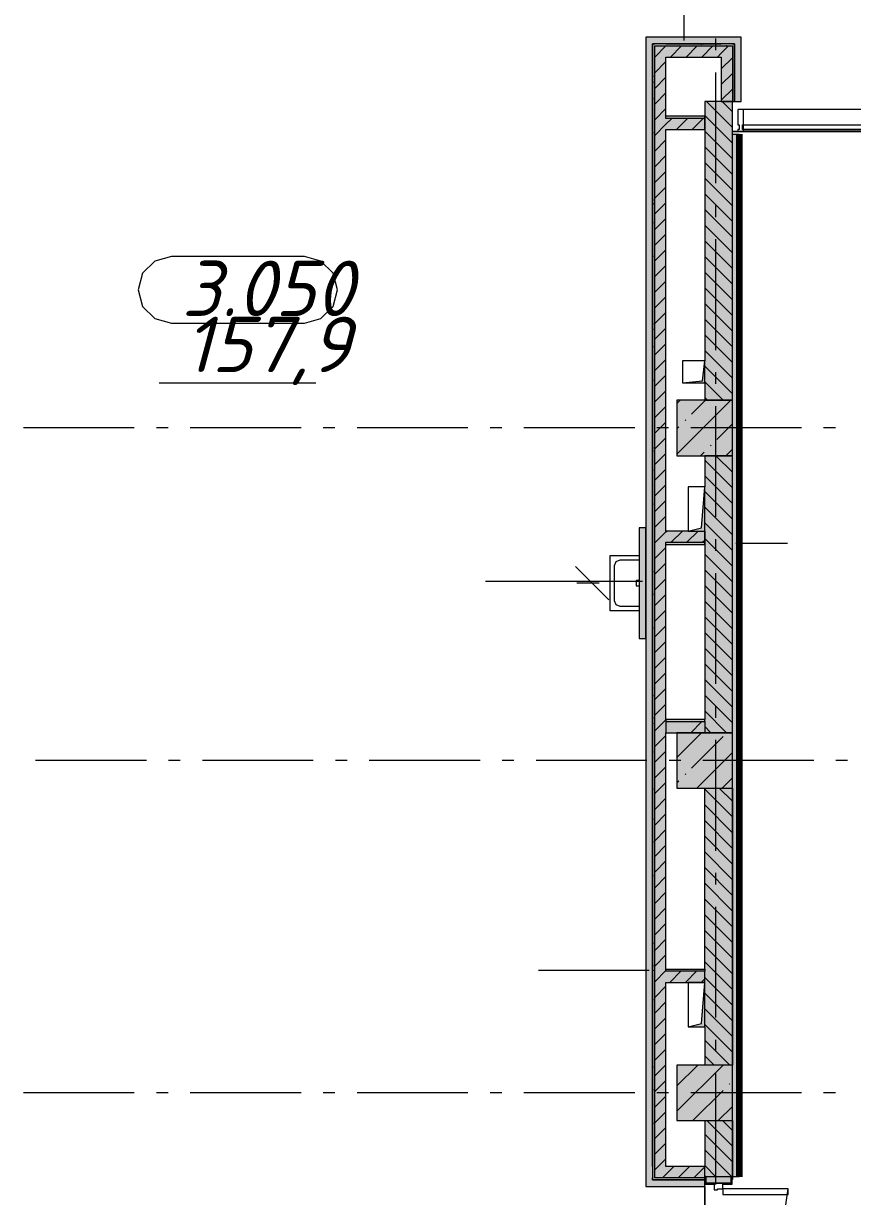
# Model space of a CAD drawing. Header units: millimetres. Extents: x -537608 to 253996, y -217170 to 186033.
# Drawn here: x -315326 to -307842, y 124886 to 135471 of the extents above; entities that cross this region are included whole.
import ezdxf

# ---------------------------------------------------------------- set-up
doc = ezdxf.new("R2010")
doc.units = ezdxf.units.MM
doc.layers.add('16) Лак 1.6м', color=160, linetype='Continuous', lineweight=90)
doc.layers.add('PDF _Геометрия', color=7, linetype='Continuous')
doc.layers.add('PDF _Текст', color=7, linetype='Continuous')
doc.layers.add('PDF _Сплошная заливка', color=7, linetype='Continuous', true_color=0xffffff)
doc.styles.add('PDF ISOCPEUR Italic', font='isocpeui.ttf')

msp = doc.modelspace()

# ---------------------------------------------------------------- hatches: boundary and pattern name
at = {"layer": 'PDF _Сплошная заливка', "true_color": 0xff7d7d, "transparency": 33554559}
for points in [[(-309526.1793, 135288.2586), (-308906.1804, 135288.2586), (-308906.1804, 135348.2582), (-309706.1749, 135348.2582), (-309706.1749, 135288.2586), (-309646.1764, 135288.2586)], [(-308906.1804, 134768.2593), (-308846.1819, 134768.2593), (-308846.1819, 135348.2582), (-308906.1804, 135348.2582), (-308906.1804, 135054.0767)]]:
    msp.add_hatch(color=11, dxfattribs=at).paths.add_polyline_path(points)
at = {"layer": 'PDF _Сплошная заливка', "transparency": 33554559}
for points in [[(-309646.1764, 125056.2593), (-309626.1798, 125056.2593), (-309626.1798, 135288.2586), (-309646.1764, 135288.2586), (-309646.1764, 125142.7902)], [(-309526.1793, 135268.2589), (-308926.1771, 135268.2589), (-308926.1771, 135288.2586), (-309626.1798, 135288.2586), (-309626.1798, 135268.2589)], [(-308926.1771, 134768.2593), (-308906.1804, 134768.2593), (-308906.1804, 135288.2586), (-308926.1771, 135288.2586), (-308926.1771, 135054.0767)], [(-309626.1798, 125156.2597), (-309526.1793, 125156.2597), (-309526.1793, 135268.2589), (-309626.1798, 135268.2589), (-309626.1798, 126558.6888)], [(-309026.1774, 134768.2593), (-308926.1771, 134768.2593), (-308926.1771, 135268.2589), (-309026.1774, 135268.2589), (-309026.1774, 135054.0767)], [(-309203.6755, 130791.2848), (-309176.178, 130791.2848), (-309176.178, 130891.2838), (-309526.1793, 130891.2838), (-309526.1793, 130791.2848), (-309326.1786, 130791.2848)], [(-309176.178, 128571.2589), (-308926.1771, 128571.2589), (-308926.1771, 129071.2587), (-309426.179, 129071.2587), (-309426.179, 128571.2589)], [(-309203.6755, 126818.7607), (-309176.178, 126818.7607), (-309176.178, 126918.7595), (-309526.1793, 126918.7595), (-309526.1793, 126818.7607)]]:
    msp.add_hatch(color=256, dxfattribs=at).paths.add_polyline_path(points)
h = msp.add_hatch(color=256, dxfattribs=at)
h.paths.add_polyline_path([(-309091.1794, 103373.2654), (-308926.1771, 103373.2654), (-308926.1771, 103491.2645), (-309176.178, 103491.2645), (-309176.178, 103373.2654)], flags=0)
h.paths.add_polyline_path([(-309011.1757, 104191.265), (-308926.1771, 104191.265), (-308926.1771, 104646.2637), (-309176.178, 104646.2637), (-309176.178, 104191.265), (-309091.1794, 104191.265)], flags=0)
h.paths.add_polyline_path([(-309011.1757, 105346.2643), (-308926.1771, 105346.2643), (-308926.1771, 107271.2631), (-309176.178, 107271.2631), (-309176.178, 105346.2643), (-309091.1794, 105346.2643)], flags=0)
h.paths.add_polyline_path([(-309176.178, 107771.2629), (-308926.1771, 107771.2629), (-308926.1771, 108895.0701), (-309176.178, 108895.0701), (-309176.178, 108152.0148)], flags=0)
h.paths.add_polyline_path([(-309011.1757, 109595.0707), (-308926.1771, 109595.0707), (-308926.1771, 109795.0693), (-309176.178, 109795.0693), (-309176.178, 109595.0707), (-309091.1794, 109595.0707)], flags=0)
h.paths.add_polyline_path([(-309091.1794, 110495.0698), (-308926.1771, 110495.0698), (-308926.1771, 110571.2628), (-309176.178, 110571.2628), (-309176.178, 110495.0698)], flags=0)
h.paths.add_polyline_path([(-308996.1739, 112821.2629), (-308926.1771, 112823.263), (-308926.1771, 114674.7169), (-309176.178, 114674.7169), (-309174.1801, 112823.263), (-309106.1812, 112821.2629)], flags=0)
h.paths.add_polyline_path([(-308926.1771, 115874.7172), (-308926.1771, 117771.2604), (-309176.178, 117771.2604), (-309176.178, 115874.7172)], flags=0)
h.paths.add_polyline_path([(-309176.178, 118971.2608), (-308926.1771, 118971.2608), (-308926.1771, 119571.2609), (-309176.178, 119571.2609), (-309176.178, 119451.2618)], flags=0)
h.paths.add_polyline_path([(-308926.1771, 120071.2607), (-308926.1771, 123276.2592), (-309176.178, 123276.2592), (-309176.178, 120071.2607), (-309088.7681, 120071.2607)], flags=0)
h.paths.add_polyline_path([(-309166.1797, 125065.5568), (-308926.1771, 125067.558), (-308926.1771, 125571.2603), (-309176.178, 125571.2603), (-309174.1801, 125067.558), (-309166.1797, 125067.558)], flags=0)
h.paths.add_polyline_path([(-308926.1771, 126071.2601), (-308926.1771, 128571.2589), (-309176.178, 128571.2589), (-309176.178, 126071.2601), (-309069.5896, 126071.2601)], flags=0)
h.paths.add_polyline_path([(-308926.1771, 129071.2587), (-308926.1771, 131570.9112), (-309176.178, 131570.9112), (-309176.178, 129071.2587)], flags=0)
h.paths.add_polyline_path([(-309176.178, 132070.9115), (-308926.1771, 132070.9115), (-308926.1771, 134768.2593), (-309176.178, 134768.2593), (-309176.178, 132222.2807)], flags=0)
at = {"layer": 'PDF _Сплошная заливка', "true_color": 0xff7d7d, "transparency": 33554559}
h = msp.add_hatch(color=11, dxfattribs=at)
h.paths.add_polyline_path([(-308866.1786, 121181.2611), (-308866.1786, 123276.2592), (-308926.1771, 123276.2592), (-308926.1771, 121181.2611)], flags=0)
h.paths.add_polyline_path([(-308926.1771, 125065.5568), (-308866.1786, 125065.5568), (-308866.1786, 134471.2594), (-308926.1771, 134471.2594), (-308926.1771, 125142.7902)], flags=0)

# ---------------------------------------------------------------- linework, layer by layer
at = {"layer": '16) Лак 1.6м'}
msp.add_line((-308866.1786, 134471.2594), (-308866.1786, 125065.5568), dxfattribs=at)
at = {"layer": 'PDF _Геометрия', "lineweight": 9}
for p, q in [((-309360.4709, 135318.259), (-309360.4709, 136318.2585)), ((-308906.1804, 135348.2582), (-309706.1749, 135348.2582)), ((-309706.1749, 135348.2582), (-309706.1749, 135288.2586)), ((-309706.1749, 135288.2586), (-309706.1749, 124976.2593)), ((-309626.1798, 135288.2586), (-309646.1764, 135288.2586)), ((-309646.1764, 135288.2586), (-309646.1764, 125156.2597)), ((-309646.1764, 125156.2597), (-309646.1764, 135288.2586)), ((-309646.1764, 135288.2586), (-309626.1798, 135288.2586)), ((-309526.1793, 135288.2586), (-309626.1798, 135288.2586)), ((-309026.1774, 135288.2586), (-309526.1793, 135288.2586)), ((-309526.1793, 135288.2586), (-309026.1774, 135288.2586)), ((-308926.1771, 135288.2586), (-309026.1774, 135288.2586)), ((-308926.1771, 135288.2586), (-308906.1804, 135288.2586)), ((-308906.1804, 135288.2586), (-308926.1771, 135288.2586)), ((-308846.1819, 135348.2582), (-308906.1804, 135348.2582)), ((-308906.1804, 134768.2593), (-308906.1804, 135288.2586)), ((-308906.1804, 135288.2586), (-308906.1804, 134768.2593)), ((-308846.1819, 134768.2593), (-308846.1819, 135348.2582)), ((-309626.1798, 135168.3474), (-309526.2655, 135268.2589)), ((-309626.1798, 125156.2597), (-309626.1798, 135268.2589)), ((-309626.1798, 135268.2589), (-309526.1793, 135268.2589)), ((-309526.1793, 135268.2589), (-309026.1774, 135268.2589)), ((-309484.8427, 135168.2587), (-309384.8422, 135268.2589)), ((-309343.428, 135168.2587), (-309243.4277, 135268.2589)), ((-309202.0049, 135168.2587), (-309102.0044, 135268.2589)), ((-309060.5816, 135168.2587), (-309026.1774, 135202.6627)), ((-309026.1774, 135202.6627), (-308960.5813, 135268.2589)), ((-309026.1774, 135268.2589), (-308926.1771, 135268.2589)), ((-308926.1771, 135268.2589), (-308926.1771, 134768.2593)), ((-309626.1798, 135026.927), (-309526.1793, 135126.9259)), ((-309526.1793, 134635.258), (-309526.1793, 135168.2587)), ((-309526.1793, 135168.2587), (-309026.1774, 135168.2587)), ((-309026.1774, 135168.2587), (-309026.1774, 134768.2593)), ((-309026.1774, 135061.2401), (-308926.1771, 135161.2405)), ((-309626.1798, 134885.5044), (-309526.1793, 134985.5048)), ((-309026.1774, 134919.8196), (-308926.1771, 135019.82)), ((-309026.1774, 134778.3985), (-308926.1771, 134878.3988)), ((-309626.1798, 134744.0832), (-309526.1793, 134844.0836)), ((-308926.1771, 134768.2593), (-309176.178, 134768.2593)), ((-309176.178, 134768.2593), (-309176.178, 132428.0212)), ((-308926.1771, 134533.5278), (-309160.9093, 134768.2593)), ((-309026.1774, 134768.2593), (-308926.1771, 134768.2593)), ((-308926.1771, 134674.9497), (-309019.486, 134768.2593)), ((-308926.1771, 134471.2594), (-308926.1771, 134768.2593)), ((-308926.1771, 134768.2593), (-308906.1804, 134768.2593)), ((-308906.1804, 134768.2593), (-308846.1819, 134768.2593)), ((-309626.1798, 134602.6627), (-309526.1793, 134702.6631)), ((-308926.1771, 134392.1066), (-309176.178, 134642.1068)), ((-308826.1767, 134695.2591), (-308876.1768, 134695.2591)), ((-308876.1768, 134695.2591), (-308876.1768, 134555.2587)), ((-307456.8466, 134695.2591), (-308826.1767, 134695.2591)), ((-308826.1767, 134555.2587), (-308826.1767, 134695.2591)), ((-309626.1798, 134461.2415), (-309526.1793, 134561.2405)), ((-309526.1793, 134615.2584), (-309526.1793, 134635.258)), ((-309176.178, 134635.258), (-309526.1793, 134635.258)), ((-309526.1793, 134561.2405), (-309472.1574, 134615.2584)), ((-309176.178, 134615.2584), (-309526.1793, 134615.2584)), ((-309430.7432, 134515.2587), (-309330.7429, 134615.2584)), ((-309289.3201, 134515.2587), (-309189.3196, 134615.2584)), ((-309176.178, 134615.2584), (-309176.178, 134635.258)), ((-309176.178, 134515.2587), (-309176.178, 134615.2584)), ((-308876.1768, 134555.2587), (-308866.1786, 134555.2587)), ((-308866.1786, 134555.2587), (-308866.1786, 134515.2587)), ((-308836.175, 134515.2587), (-308836.175, 134555.2587)), ((-308836.175, 134555.2587), (-308826.1767, 134555.2587)), ((-308826.1767, 134515.2587), (-308826.1767, 134555.2587)), ((-308826.1767, 134555.2587), (-307456.8466, 134555.2587)), ((-309526.1793, 130891.2838), (-309526.1793, 134515.2587)), ((-309526.1793, 134515.2587), (-309176.178, 134515.2587)), ((-308926.1771, 134250.6854), (-309176.178, 134500.6856)), ((-308926.1771, 132070.9115), (-308926.1771, 134471.2594)), ((-308926.1771, 132070.9115), (-308926.1771, 134471.2594)), ((-308926.1771, 134471.2594), (-308866.1786, 134471.2594)), ((-308866.1786, 134515.2587), (-308876.1768, 134515.2587)), ((-308876.1768, 134515.2587), (-308876.1768, 134498.2581)), ((-308876.1768, 134498.2581), (-308826.1767, 134498.2581)), ((-308826.1767, 134515.2587), (-308836.175, 134515.2587)), ((-307456.8466, 134515.2587), (-308826.1767, 134515.2587)), ((-308826.1767, 134498.2581), (-308826.1767, 134515.2587)), ((-307456.8466, 134498.2581), (-308826.1767, 134498.2581)), ((-309626.1798, 134319.8189), (-309526.1793, 134419.8193)), ((-308926.1771, 134109.265), (-309176.178, 134359.2644)), ((-309626.1798, 134178.3985), (-309526.1793, 134278.3988)), ((-309626.1798, 134036.9773), (-309526.1793, 134136.9776)), ((-308926.1771, 133967.8424), (-309176.178, 134217.8425)), ((-308926.1771, 133826.4212), (-309176.178, 134076.4214)), ((-309626.1798, 133895.5561), (-309526.1793, 133995.555)), ((-308926.1771, 133685.0007), (-309176.178, 133935.0002)), ((-309626.1798, 133754.1342), (-309526.1793, 133854.1345)), ((-309626.1798, 133612.713), (-309526.1793, 133712.7134)), ((-308926.1771, 133543.5795), (-309176.178, 133793.579)), ((-308926.1771, 133402.1569), (-309176.178, 133652.1571)), ((-309626.1798, 133471.2918), (-309526.1793, 133571.2922)), ((-308926.1771, 133260.7364), (-309176.178, 133510.7359)), ((-309626.1798, 133329.8706), (-309526.1793, 133429.8703)), ((-309626.1798, 133188.4487), (-309526.1793, 133288.4491)), ((-308926.1771, 133119.3152), (-309176.178, 133369.3147)), ((-308926.1771, 132977.8926), (-309176.178, 133227.8942)), ((-309626.1798, 133047.0275), (-309526.1793, 133147.0279)), ((-308926.1771, 132836.4722), (-309176.178, 133086.4716)), ((-309626.1798, 132905.6064), (-309526.1793, 133005.6067)), ((-309626.1798, 132764.1852), (-309526.1793, 132864.1849)), ((-308926.1771, 132695.051), (-309176.178, 132945.0504)), ((-308926.1771, 132553.6298), (-309176.178, 132803.63)), ((-309626.1798, 132622.7633), (-309526.1793, 132722.7637)), ((-308926.1771, 132412.208), (-309176.178, 132662.2088)), ((-309626.1798, 132481.3421), (-309526.1793, 132581.3425)), ((-309626.1798, 132339.9209), (-309526.1793, 132439.9206)), ((-308926.1771, 132270.7868), (-309176.178, 132520.7862)), ((-308926.1771, 132129.3655), (-309176.178, 132379.3657)), ((-309626.1798, 132198.5004), (-309526.1793, 132298.4994)), ((-309009.1433, 132070.9115), (-309176.178, 132237.9445)), ((-309176.178, 132228.0204), (-309176.178, 132070.9115)), ((-309626.1798, 132057.0778), (-309526.1793, 132157.0782)), ((-309626.1798, 131915.6566), (-309526.1793, 132015.6571)), ((-309426.179, 132042.5986), (-309397.8633, 132070.9115)), ((-309426.179, 131586.4014), (-308941.6697, 132070.9115)), ((-309176.178, 132070.9115), (-309426.179, 132070.9115)), ((-309426.179, 132070.9115), (-309426.179, 131570.9112)), ((-309294.7885, 131945.8886), (-309169.7709, 132070.9115)), ((-309150.5665, 132070.9115), (-309176.178, 132096.5218)), ((-309176.178, 132070.9115), (-308926.1771, 132070.9115)), ((-308926.1771, 132070.9115), (-309176.178, 132070.9115)), ((-308926.1771, 131570.9112), (-308926.1771, 132070.9115)), ((-308926.1771, 131570.9112), (-308926.1771, 132070.9115)), ((-309351.816, 131888.8646), (-309347.0708, 131893.6061)), ((-309626.1798, 131774.2362), (-309526.1793, 131874.235)), ((-309426.179, 131814.5006), (-309408.8348, 131831.84)), ((-309066.6874, 131717.7908), (-308926.1771, 131858.3032)), ((-309626.1798, 131632.8151), (-309526.1793, 131732.8138)), ((-309626.1798, 131491.3924), (-309526.1793, 131591.3928)), ((-309213.5705, 131570.9112), (-309180.7423, 131603.7413)), ((-309123.7148, 131660.7652), (-309118.9698, 131665.5077)), ((-308985.4694, 131570.9112), (-308926.1771, 131630.2046)), ((-309426.179, 131570.9112), (-309176.178, 131570.9112)), ((-308926.1771, 131570.9112), (-309176.178, 131570.9112)), ((-309176.178, 131570.9112), (-309176.178, 131291.2845)), ((-309176.178, 131570.9112), (-308926.1771, 131570.9112)), ((-308926.1771, 131280.8371), (-309176.178, 131530.8372)), ((-308926.1771, 131422.2589), (-309074.8342, 131570.9112)), ((-308926.1771, 131563.68), (-308933.411, 131570.9112)), ((-308926.1771, 129071.2587), (-308926.1771, 131570.9112)), ((-308926.1771, 129071.2587), (-308926.1771, 131570.9112)), ((-309626.1798, 131349.9719), (-309526.1793, 131449.9722)), ((-308926.1771, 131139.4157), (-309176.178, 131389.4159)), ((-309626.1798, 131208.5508), (-309526.1793, 131308.5496)), ((-309626.1798, 131067.1295), (-309526.1793, 131167.1291)), ((-308926.1771, 130997.9947), (-309176.178, 131247.9948)), ((-308926.1771, 130856.5741), (-309176.178, 131106.5735)), ((-309626.1798, 130925.7076), (-309526.1793, 131025.708)), ((-308926.1771, 130715.1515), (-309176.178, 130965.1516)), ((-309766.182, 130921.2596), (-309766.182, 129921.2587)), ((-309706.1749, 130921.2596), (-309766.182, 130921.2596)), ((-309706.1749, 129921.2587), (-309706.1749, 130921.2596)), ((-309626.1798, 130784.2863), (-309526.1793, 130884.2867)), ((-309526.1793, 130884.2867), (-309519.1779, 130891.2838)), ((-309326.1786, 130891.2838), (-309526.1793, 130891.2838)), ((-309477.7551, 130791.2848), (-309377.7548, 130891.2838)), ((-309336.3405, 130791.2848), (-309236.3401, 130891.2838)), ((-309176.178, 130791.2848), (-309176.178, 130891.2838)), ((-309176.178, 130891.2838), (-309176.178, 129191.259)), ((-309626.1798, 130642.8652), (-309526.1793, 130742.8648)), ((-309526.1793, 130771.2844), (-309526.1793, 130791.2848)), ((-309526.1793, 130791.2848), (-309176.178, 130791.2848)), ((-309526.1793, 129191.259), (-309526.1793, 130771.2844)), ((-309526.1793, 130771.2844), (-309176.178, 130771.2844)), ((-309194.9173, 130791.2848), (-309176.178, 130810.023)), ((-308926.1771, 130573.7304), (-309176.178, 130823.7306)), ((-309176.178, 130771.2844), (-309176.178, 130791.2848)), ((-308896.1821, 130781.0991), (-308430.0246, 130781.0991)), ((-308926.1771, 130432.3099), (-309176.178, 130682.3093)), ((-309626.1798, 130501.4439), (-309526.1793, 130601.4438)), ((-308926.1771, 130290.8886), (-309176.178, 130540.8882)), ((-309736.1784, 130436.901), (-311155.0868, 130436.901)), ((-310191.8295, 130421.2599), (-310331.8318, 130421.2599)), ((-310130.1776, 130421.2599), (-310191.8295, 130421.2599)), ((-309626.1798, 130360.0221), (-309526.1793, 130460.0224)), ((-309626.1798, 130218.601), (-309526.1793, 130318.6014)), ((-308926.1771, 130149.4667), (-309176.178, 130399.4663)), ((-308926.1771, 130008.0457), (-309176.178, 130258.045)), ((-309626.1798, 130077.1796), (-309526.1793, 130177.1795)), ((-308926.1771, 129866.6243), (-309176.178, 130116.6239)), ((-309626.1798, 129935.7578), (-309526.1793, 130035.7582)), ((-309766.182, 129921.2587), (-309706.1749, 129921.2587)), ((-309626.1798, 129794.3368), (-309526.1793, 129894.3371)), ((-308926.1771, 129725.2033), (-309176.178, 129975.2035)), ((-308926.1771, 129583.7814), (-309176.178, 129833.7807)), ((-309626.1798, 129652.9154), (-309526.1793, 129752.9158)), ((-308926.1771, 129442.3601), (-309176.178, 129692.3602)), ((-309626.1798, 129511.4944), (-309526.1793, 129611.494)), ((-309626.1798, 129370.0725), (-309526.1793, 129470.0729)), ((-308926.1771, 129300.939), (-309176.178, 129550.9392)), ((-308926.1771, 129159.5169), (-309176.178, 129409.5179)), ((-309626.1798, 129228.6515), (-309526.1793, 129328.6518)), ((-308979.3378, 129071.2587), (-309176.178, 129268.0962)), ((-309626.1798, 129087.2298), (-309526.1793, 129187.2297)), ((-309176.178, 129191.259), (-309526.1793, 129191.259)), ((-309526.1793, 129191.259), (-309526.1793, 129171.2591)), ((-309526.1793, 129171.2591), (-309176.178, 129171.2591)), ((-309526.1793, 129171.2591), (-309526.1793, 129071.2587)), ((-309302.7372, 129071.2587), (-309202.7369, 129171.2591)), ((-309176.178, 129171.2591), (-309176.178, 129191.259)), ((-309176.178, 129171.2591), (-309176.178, 129071.2587)), ((-309626.1798, 128945.8094), (-309526.1793, 129045.8087)), ((-309526.1793, 126938.7588), (-309526.1793, 129071.2587)), ((-309526.1793, 129071.2587), (-309176.178, 129071.2587)), ((-309426.179, 128849.2203), (-309204.1406, 129071.2587)), ((-309176.178, 129071.2587), (-309426.179, 129071.2587)), ((-309426.179, 129071.2587), (-309426.179, 128571.2589)), ((-309294.7885, 128752.5107), (-309009.6686, 129037.6339)), ((-309120.761, 129071.2587), (-309176.178, 129126.6746)), ((-309176.178, 129071.2587), (-308926.1771, 129071.2587)), ((-308926.1771, 129071.2587), (-309176.178, 129071.2587)), ((-308926.1771, 128571.2589), (-308926.1771, 129071.2587)), ((-308926.1771, 128571.2589), (-308926.1771, 129071.2587)), ((-309626.1798, 128804.3872), (-309526.1793, 128904.3876)), ((-309247.9403, 128571.2589), (-308926.1771, 128893.0232)), ((-309626.1798, 128662.9656), (-309526.1793, 128762.9671)), ((-309626.1798, 128521.5451), (-309526.1793, 128621.5444)), ((-309426.179, 128621.1219), (-309408.8348, 128638.4607)), ((-309351.816, 128695.4854), (-309347.0708, 128700.2273)), ((-309019.8391, 128571.2589), (-308926.1771, 128664.9243)), ((-309426.179, 128571.2589), (-309176.178, 128571.2589)), ((-309176.178, 126938.7588), (-309176.178, 128571.2589)), ((-309176.178, 128571.2589), (-308926.1771, 128571.2589)), ((-309176.178, 128571.2589), (-308926.1771, 128571.2589)), ((-308926.1771, 128310.9894), (-309176.178, 128560.9893)), ((-308926.1771, 128452.4105), (-309045.0287, 128571.2589)), ((-308926.1771, 128571.2589), (-308926.1771, 126071.2601)), ((-308926.1771, 126071.2601), (-308926.1771, 128571.2589)), ((-309626.1798, 128380.124), (-309526.1793, 128480.1228)), ((-308926.1771, 128169.5689), (-309176.178, 128419.5683)), ((-309626.1798, 128238.7024), (-309526.1793, 128338.7028)), ((-309626.1798, 128097.2808), (-309526.1793, 128197.2813)), ((-308926.1771, 128028.1463), (-309176.178, 128278.1462)), ((-308926.1771, 127886.7252), (-309176.178, 128136.7251)), ((-309626.1798, 127955.8598), (-309526.1793, 128055.8586)), ((-308926.1771, 127745.3047), (-309176.178, 127995.304)), ((-309626.1798, 127814.4387), (-309526.1793, 127914.4386)), ((-309626.1798, 127673.0166), (-309526.1793, 127773.017)), ((-308926.1771, 127603.8831), (-309176.178, 127853.883)), ((-308926.1771, 127462.4604), (-309176.178, 127712.4609)), ((-309626.1798, 127531.5955), (-309526.1793, 127631.5959)), ((-308926.1771, 127321.0404), (-309176.178, 127571.0398)), ((-309626.1798, 127390.1745), (-309526.1793, 127490.1738)), ((-309626.1798, 127248.7534), (-309526.1793, 127348.7527)), ((-308926.1771, 127179.6189), (-309176.178, 127429.6188)), ((-308926.1771, 127038.1978), (-309176.178, 127288.1982)), ((-309626.1798, 127107.3313), (-309526.1793, 127207.3317)), ((-308926.1771, 126896.7762), (-309176.178, 127146.7755)), ((-309626.1798, 126965.9102), (-309526.1793, 127065.9106)), ((-309676.1799, 126926.0569), (-310676.1752, 126926.0569)), ((-309626.1798, 126824.4892), (-309526.1793, 126924.4884)), ((-309526.1793, 126918.7595), (-309526.1793, 126938.7588)), ((-309526.1793, 126938.7588), (-309176.178, 126938.7588)), ((-309176.178, 126918.7595), (-309526.1793, 126918.7595)), ((-309490.4834, 126818.7607), (-309390.483, 126918.7595)), ((-309349.0688, 126818.7607), (-309249.0684, 126918.7595)), ((-308926.1771, 126755.3546), (-309176.178, 127005.3539)), ((-309176.178, 126938.7588), (-309176.178, 126918.7595)), ((-309176.178, 126818.7607), (-309176.178, 126918.7595)), ((-309526.1793, 125156.2597), (-309526.1793, 126818.7607)), ((-309526.1793, 126818.7607), (-309176.178, 126818.7607)), ((-309207.6456, 126818.7607), (-309176.178, 126850.2251)), ((-308926.1771, 126613.9336), (-309176.178, 126863.9339)), ((-309626.1798, 126683.0687), (-309526.1793, 126783.0674)), ((-308926.1771, 126472.5125), (-309176.178, 126722.5124)), ((-309626.1798, 126541.646), (-309526.1793, 126641.6464)), ((-309626.1798, 126400.2249), (-309526.1793, 126500.2247)), ((-308926.1771, 126331.0903), (-309176.178, 126581.0897)), ((-308926.1771, 126189.6693), (-309176.178, 126439.6697)), ((-309176.178, 126418.7597), (-309176.178, 126071.2601)), ((-309626.1798, 126258.8044), (-309526.1793, 126358.8032)), ((-308949.1879, 126071.2601), (-309176.178, 126298.2481)), ((-309626.1798, 126117.3828), (-309526.1793, 126217.3821)), ((-309626.1798, 125975.9607), (-309526.1793, 126075.9605)), ((-309426.179, 125655.8412), (-309010.7623, 126071.2601)), ((-309426.179, 125883.9402), (-309238.8548, 126071.2601)), ((-308926.1771, 126071.2601), (-309426.179, 126071.2601)), ((-309426.179, 126071.2601), (-309426.179, 125571.2603)), ((-309090.611, 126071.2601), (-309176.178, 126156.8271)), ((-308926.1771, 125571.2603), (-308926.1771, 126071.2601)), ((-309626.1798, 125834.5401), (-309526.1793, 125934.5406)), ((-308952.6412, 125901.279), (-308947.8961, 125906.0203)), ((-309626.1798, 125693.1185), (-309526.1793, 125793.1179)), ((-309282.6631, 125571.2603), (-309009.6686, 125844.2554)), ((-309626.1798, 125551.6975), (-309526.1793, 125651.6963)), ((-309054.562, 125571.2603), (-308926.1771, 125699.6441)), ((-309426.179, 125571.2603), (-308926.1771, 125571.2603)), ((-309176.178, 125571.2603), (-309176.178, 125156.2597)), ((-308926.1771, 125341.1424), (-309156.2933, 125571.2603)), ((-308926.1771, 125482.5624), (-309014.8787, 125571.2603)), ((-308926.1771, 125065.5568), (-308926.1771, 125571.2603)), ((-308926.1771, 125571.2603), (-308926.1771, 125065.5568)), ((-309626.1798, 125410.2759), (-309526.1793, 125510.2757)), ((-308926.1771, 125199.7198), (-309176.178, 125449.7196)), ((-309626.1798, 125268.8543), (-309526.1793, 125368.8547)), ((-309597.3474, 125156.2597), (-309526.1793, 125227.432)), ((-308935.4347, 125067.558), (-309176.178, 125308.2985)), ((-309646.1764, 125156.2597), (-309646.1764, 125056.2593)), ((-309626.1798, 125127.4333), (-309597.3474, 125156.2597)), ((-309626.1798, 125056.2593), (-309626.1798, 125156.2597)), ((-309555.9332, 125056.2593), (-309455.9328, 125156.2597)), ((-309176.178, 125156.2597), (-309526.1793, 125156.2597)), ((-309414.51, 125056.2593), (-309314.5096, 125156.2597)), ((-309273.0868, 125056.2593), (-309176.178, 125153.1685)), ((-309074.8601, 125065.5568), (-309176.178, 125166.8775)), ((-309176.178, 125065.5568), (-309176.178, 125156.2597)), ((-309646.1764, 125056.2593), (-309646.1764, 125036.26)), ((-309646.1764, 125036.26), (-309646.1764, 125056.2593)), ((-309646.1764, 125036.26), (-309176.178, 125036.26)), ((-309176.178, 125036.26), (-309646.1764, 125036.26)), ((-309176.178, 125056.2593), (-309626.1798, 125056.2593)), ((-309176.178, 125056.2593), (-309176.178, 125065.5568)), ((-309176.178, 125036.26), (-309176.178, 125056.2593)), ((-309176.178, 124976.2593), (-309176.178, 125036.26)), ((-309166.1797, 125067.558), (-309174.1801, 125067.558)), ((-309174.1801, 125067.558), (-309174.1801, 124997.5574)), ((-309166.1797, 125005.5567), (-309166.1797, 125067.558)), ((-308936.1753, 125065.5568), (-309166.1797, 125065.5568)), ((-309166.1797, 125065.5568), (-309166.1797, 125005.5567)), ((-308936.1753, 125067.558), (-308936.1753, 125005.5567)), ((-308928.175, 125067.558), (-308936.1753, 125067.558)), ((-308936.1753, 125005.5567), (-308936.1753, 125065.5568)), ((-308928.175, 124997.5574), (-308928.175, 125067.558)), ((-308866.1786, 125065.5568), (-308926.1771, 125065.5568)), ((-309706.1749, 124976.2593), (-309646.1764, 124976.2593)), ((-309646.1764, 124976.2593), (-309176.178, 124976.2593)), ((-309174.1801, 124997.5574), (-309091.1794, 124997.5574)), ((-309091.1794, 125005.5567), (-309166.1797, 125005.5567)), ((-309166.1797, 125005.5567), (-308936.1753, 125005.5567)), ((-309011.1757, 125005.5567), (-309091.1794, 125005.5567)), ((-309091.1794, 125005.5567), (-309091.1794, 124945.5561)), ((-309091.1794, 124997.5574), (-309091.1794, 125005.5567)), ((-309091.1794, 124945.5561), (-309061.1759, 124945.5561)), ((-309061.1759, 124945.5561), (-309061.1759, 124955.5565)), ((-309061.1759, 124955.5565), (-309011.1757, 124955.5565)), ((-309011.1757, 124955.5565), (-309011.1757, 125005.5567)), ((-308936.1753, 125005.5567), (-309011.1757, 125005.5567)), ((-309011.1757, 125005.5567), (-309011.1757, 124997.5574)), ((-309011.1757, 124997.5574), (-308928.175, 124997.5574)), ((-308421.1803, 124955.5565), (-309011.1757, 124955.5565)), ((-309011.1757, 124955.5565), (-309011.1757, 124905.5563)), ((-309011.1757, 124905.5563), (-308421.1803, 124905.5563)), ((-308450.0557, 124773.2358), (-308421.1803, 124955.5565)), ((-308421.1803, 124905.5563), (-308421.1803, 124955.5565))]:
    msp.add_line(p, q, dxfattribs=at)
at = {"layer": 'PDF _Геометрия', "color": 8, "lineweight": 9, "true_color": 0x787878}
for p, q in [((-309207.4992, 135282.902), (-309210.8492, 135277.0943)), ((-309176.7723, 135279.5163), (-309180.1222, 135285.323)), ((-309404.9078, 135268.2589), (-309406.8972, 135271.7122)), ((-308980.7243, 135269.2904), (-308981.3185, 135268.2589)), ((-309644.5746, 134996.2168), (-309637.8746, 134996.2168)), ((-309637.4784, 134944.5608), (-309640.8285, 134938.7533)), ((-309644.5746, 134793.0167), (-309637.8746, 134793.0167)), ((-308922.7668, 134839.5755), (-308926.1254, 134845.3824)), ((-309475.1113, 134616.184), (-309475.6452, 134615.2584)), ((-309644.5746, 134488.217), (-309637.8746, 134488.217)), ((-309644.5746, 133878.6168), (-309637.8746, 133878.6168)), ((-309636.6345, 133840.8341), (-309639.9931, 133846.6423)), ((-309644.5746, 133675.4168), (-309637.8746, 133675.4168)), ((-309626.1798, 133619.5174), (-309626.3779, 133619.8652)), ((-309644.5746, 133370.6163), (-309637.8746, 133370.6163)), ((-309644.5746, 132761.0162), (-309637.8746, 132761.0162)), ((-309634.8088, 132713.9861), (-309638.1588, 132708.1785)), ((-309644.5746, 132557.8176), (-309637.8746, 132557.8176)), ((-309644.5746, 132253.0171), (-309637.8746, 132253.0171)), ((-309626.1798, 132119.3286), (-309628.1949, 132115.8372)), ((-309644.5746, 131643.4171), (-309637.8746, 131643.4171)), ((-309639.3041, 131610.2594), (-309642.6628, 131616.067)), ((-309644.5746, 131440.217), (-309637.8746, 131440.217)), ((-309628.4877, 131302.5283), (-309631.8377, 131296.7202)), ((-309644.5746, 131135.4171), (-309637.8746, 131135.4171)), ((-309644.5746, 130525.817), (-309637.8746, 130525.817)), ((-309644.5746, 130322.6169), (-309637.8746, 130322.6169)), ((-309645.7458, 130256.634), (-309646.1764, 130255.8878)), ((-309644.5746, 130017.8179), (-309637.8746, 130017.8179)), ((-309644.5746, 129408.2174), (-309637.8746, 129408.2174)), ((-309644.5746, 129205.018), (-309637.8746, 129205.018)), ((-309628.3672, 129152.9078), (-309631.7171, 129158.7149)), ((-309626.1798, 129071.3287), (-309629.168, 129066.1455)), ((-309644.5746, 128900.2173), (-309637.8746, 128900.2173)), ((-309638.331, 128560.5674), (-309641.681, 128566.3733)), ((-309644.5746, 128290.6171), (-309637.8746, 128290.6171)), ((-309644.5746, 128087.4171), (-309637.8746, 128087.4171)), ((-309644.5746, 127782.6175), (-309637.8746, 127782.6175)), ((-309644.5746, 127173.0179), (-309637.8746, 127173.0179)), ((-309644.5746, 126969.8179), (-309637.8746, 126969.8179)), ((-309631.0368, 126922.3333), (-309634.3868, 126928.1399)), ((-309404.2619, 126935.9443), (-309405.8809, 126938.7588)), ((-309626.1798, 126836.1291), (-309626.4984, 126835.5704)), ((-309644.5746, 126665.0183), (-309637.8746, 126665.0183)), ((-309644.5746, 126055.4181), (-309637.8746, 126055.4181)), ((-309644.5746, 125852.218), (-309637.8746, 125852.218)), ((-309644.5746, 125547.4174), (-309637.8746, 125547.4174)), ((-309441.3788, 125039.4183), (-309434.6702, 125039.4183)), ((-309246.0198, 125036.26), (-309247.9145, 125039.5529)), ((-309238.1745, 125039.4183), (-309231.4745, 125039.4183))]:
    msp.add_line(p, q, dxfattribs=at)
at = {"layer": 'PDF _Геометрия', "color": 253, "lineweight": 9, "true_color": 0xaaaaaa}
for p, q in [((-309076.1776, 135230.0023), (-309076.1776, 135335.8347)), ((-309076.1776, 134030.0015), (-309076.1776, 135030.0022)), ((-309076.1776, 133724.1689), (-309076.1776, 133830.0015)), ((-309076.1776, 132524.1689), (-309076.1776, 133524.1682)), ((-314140.131, 133327.5221), (-314249.9402, 133217.7149)), ((-313990.1304, 133367.714), (-314140.131, 133327.5221)), ((-312790.1344, 133367.714), (-313990.1304, 133367.714)), ((-312640.1338, 133327.5221), (-312790.1344, 133367.714)), ((-312530.3246, 133217.7149), (-312640.1338, 133327.5221)), ((-314249.9402, 133217.7149), (-314290.1315, 133067.7143)), ((-312490.1332, 133067.7143), (-312530.3246, 133217.7149)), ((-314290.1315, 133067.7143), (-314249.9402, 132917.7145)), ((-312530.3246, 132917.7145), (-312490.1332, 133067.7143)), ((-314249.9402, 132917.7145), (-314140.131, 132807.9065)), ((-312640.1338, 132807.9065), (-312530.3246, 132917.7145)), ((-314140.131, 132807.9065), (-313990.1304, 132767.714)), ((-313990.1304, 132767.714), (-312790.1344, 132767.714)), ((-312790.1344, 132767.714), (-312640.1338, 132807.9065)), ((-309176.178, 132428.0212), (-309376.1788, 132428.0212)), ((-309376.1788, 132428.0212), (-309376.1788, 132228.0204)), ((-309196.1746, 132248.0202), (-309176.178, 132428.0212)), ((-309176.178, 132228.0204), (-309176.178, 132428.0212)), ((-309076.1776, 132218.335), (-309076.1776, 132324.169)), ((-314099.1732, 132229.679), (-312686.2587, 132229.679)), ((-309376.1788, 132228.0204), (-309196.1746, 132248.0202)), ((-309376.1788, 132228.0204), (-309176.178, 132228.0204)), ((-309076.1776, 131018.3358), (-309076.1776, 132018.3357)), ((-314325.6725, 131821.2585), (-315325.6677, 131821.2585)), ((-314019.8412, 131821.2585), (-314125.6718, 131821.2585)), ((-312819.8365, 131821.2585), (-313819.8404, 131821.2585)), ((-312514.0052, 131821.2585), (-312619.8358, 131821.2585)), ((-311314.0092, 131821.2585), (-312314.0044, 131821.2585)), ((-311008.1692, 131821.2585), (-311114.0084, 131821.2585)), ((-309808.1732, 131821.2585), (-310808.1684, 131821.2585)), ((-309502.3419, 131821.2585), (-309608.1725, 131821.2585)), ((-308302.3372, 131821.2585), (-309302.3411, 131821.2585)), ((-307996.5059, 131821.2585), (-308102.3365, 131821.2585)), ((-309176.178, 131291.2845), (-309326.1786, 131291.2845)), ((-309326.1786, 131291.2845), (-309326.1786, 130891.2838)), ((-309203.6755, 130918.7848), (-309176.178, 131291.2845)), ((-309176.178, 130891.2838), (-309176.178, 131291.2845)), ((-309326.1786, 130891.2838), (-309203.6755, 130918.7848)), ((-309326.1786, 130891.2838), (-309176.178, 130891.2838)), ((-309076.1776, 130712.5025), (-309076.1776, 130818.335)), ((-310030.1771, 130171.2583), (-310030.1771, 130671.2595)), ((-310030.1771, 130671.2595), (-309766.182, 130671.2595)), ((-309975.5352, 130616.6143), (-309940.1751, 130631.2587)), ((-309940.1751, 130631.2587), (-309766.182, 130631.2587)), ((-309990.1753, 130581.2593), (-309975.5352, 130616.6143)), ((-309990.1753, 130261.2599), (-309990.1753, 130581.2593)), ((-309766.182, 130446.2599), (-309795.1866, 130446.2599)), ((-309795.1866, 130446.2599), (-309795.1866, 130396.2598)), ((-309076.1776, 129512.5025), (-309076.1776, 130512.5031)), ((-309795.1866, 130396.2598), (-309766.182, 130396.2598)), ((-309975.5352, 130225.9049), (-309990.1753, 130261.2599)), ((-309940.1751, 130211.2597), (-309975.5352, 130225.9049)), ((-309766.182, 130211.2597), (-309940.1751, 130211.2597)), ((-309766.182, 130171.2583), (-310030.1771, 130171.2583)), ((-309076.1776, 129206.6687), (-309076.1776, 129312.5025)), ((-309076.1776, 128006.6695), (-309076.1776, 129006.669)), ((-314215.6738, 128821.2583), (-315215.669, 128821.2583)), ((-313909.8425, 128821.2583), (-314015.6731, 128821.2583)), ((-312709.8378, 128821.2583), (-313709.8417, 128821.2583)), ((-312404.0065, 128821.2583), (-312509.8371, 128821.2583)), ((-311204.0019, 128821.2583), (-312204.0057, 128821.2583)), ((-310898.1705, 128821.2583), (-311004.0011, 128821.2583)), ((-309698.1745, 128821.2583), (-310698.1697, 128821.2583)), ((-309392.3432, 128821.2583), (-309498.1738, 128821.2583)), ((-308192.3385, 128821.2583), (-309192.3424, 128821.2583)), ((-307886.5072, 128821.2583), (-307992.3378, 128821.2583)), ((-309076.1776, 127700.836), (-309076.1776, 127806.6698)), ((-309076.1776, 126500.8367), (-309076.1776, 127500.8357)), ((-309176.178, 126818.7607), (-309326.1786, 126818.7607)), ((-309326.1786, 126818.7607), (-309326.1786, 126418.7597)), ((-309203.6755, 126446.2593), (-309176.178, 126818.7607)), ((-309176.178, 126418.7597), (-309176.178, 126818.7607)), ((-309326.1786, 126418.7597), (-309203.6755, 126446.2593)), ((-309326.1786, 126418.7597), (-309176.178, 126418.7597)), ((-309076.1776, 126195.0032), (-309076.1776, 126300.836)), ((-309076.1776, 124995.0029), (-309076.1776, 125995.0036)), ((-314325.6725, 125821.2602), (-315325.6677, 125821.2602)), ((-314019.8412, 125821.2602), (-314125.6718, 125821.2602)), ((-312819.8365, 125821.2602), (-313819.8404, 125821.2602)), ((-312514.0052, 125821.2602), (-312619.8358, 125821.2602)), ((-311314.0092, 125821.2602), (-312314.0044, 125821.2602)), ((-311008.1692, 125821.2602), (-311114.0084, 125821.2602)), ((-309808.1732, 125821.2602), (-310808.1684, 125821.2602)), ((-309502.3419, 125821.2602), (-309608.1725, 125821.2602)), ((-308302.3372, 125821.2602), (-309302.3411, 125821.2602)), ((-307996.5059, 125821.2602), (-308102.3365, 125821.2602)), ((-309176.178, 125415.5571), (-309176.178, 125408.5573))]:
    msp.add_line(p, q, dxfattribs=at)
at = {"layer": 'PDF _Геометрия', "color": 9, "lineweight": 9, "true_color": 0xc0c0c0}
for p, q in [((-308926.1771, 134496.258), (-304623.1808, 134496.258)), ((-304623.1808, 134496.258), (-308926.1771, 134496.258)), ((-308926.1771, 125065.5568), (-308926.1771, 125040.1245)), ((-309176.178, 123376.2596), (-309176.178, 124976.2593)), ((-309176.178, 124976.2593), (-309176.178, 123376.2596))]:
    msp.add_line(p, q, dxfattribs=at)
at = {"layer": 'PDF _Геометрия', "lineweight": 20}
for p, q in [((-310191.8295, 130421.2599), (-310341.8301, 130571.2591)), ((-310041.829, 130271.2588), (-310191.8295, 130421.2599))]:
    msp.add_line(p, q, dxfattribs=at)
at = {"layer": 'PDF _Сплошная заливка', "color": 11, "lineweight": 35, "true_color": 0xff7d7d, "transparency": 33554559}
for points in [[(-309646.1764, 124976.2593), (-309646.1764, 135288.2586), (-309706.1749, 124976.2593), (-309706.1749, 135288.2586)], [(-309176.178, 124976.2593), (-309176.178, 125036.26), (-309646.1764, 124976.2593), (-309646.1764, 125036.26)]]:
    msp.add_solid(points, dxfattribs=at)
at = {"layer": 'PDF _Сплошная заливка', "lineweight": 35, "transparency": 33554559}
for points in [[(-309026.1774, 135168.2587), (-309026.1774, 135268.2589), (-309526.1793, 135168.2587), (-309526.1793, 135268.2589)], [(-309176.178, 134615.2584), (-309176.178, 134635.258), (-309526.1793, 134615.2584), (-309526.1793, 134635.258)], [(-309176.178, 134515.2587), (-309176.178, 134615.2584), (-309526.1793, 134515.2587), (-309526.1793, 134615.2584)], [(-309426.179, 131570.9112), (-308926.1771, 131570.9112), (-309426.179, 132070.9115), (-308926.1771, 132070.9115)], [(-309176.178, 130771.2844), (-309176.178, 130791.2848), (-309526.1793, 130771.2844), (-309526.1793, 130791.2848)], [(-309176.178, 129171.2591), (-309176.178, 129191.259), (-309526.1793, 129171.2591), (-309526.1793, 129191.259)], [(-309176.178, 129071.2587), (-309176.178, 129171.2591), (-309526.1793, 129071.2587), (-309526.1793, 129171.2591)], [(-309176.178, 126918.7595), (-309176.178, 126938.7588), (-309526.1793, 126918.7595), (-309526.1793, 126938.7588)], [(-309426.179, 125571.2603), (-308926.1771, 125571.2603), (-309426.179, 126071.2601), (-308926.1771, 126071.2601)], [(-309176.178, 125056.2593), (-309176.178, 125156.2597), (-309626.1798, 125056.2593), (-309626.1798, 125156.2597)], [(-309176.178, 125036.26), (-309176.178, 125056.2593), (-309646.1764, 125036.26), (-309646.1764, 125056.2593)]]:
    msp.add_solid(points, dxfattribs=at)
at = {"layer": 'PDF _Сплошная заливка', "color": 254, "lineweight": 35, "true_color": 0xe2e2e2, "transparency": 33554559}
for points in [[(-309176.178, 132228.0204), (-309176.178, 132428.0212), (-309376.1788, 132228.0204), (-309196.1746, 132248.0202)], [(-309176.178, 130891.2838), (-309176.178, 131291.2845), (-309326.1786, 130891.2838), (-309203.6755, 130918.7848)], [(-309176.178, 126418.7597), (-309176.178, 126818.7607), (-309326.1786, 126418.7597), (-309203.6755, 126446.2593)]]:
    msp.add_solid(points, dxfattribs=at)
at = {"layer": 'PDF _Сплошная заливка', "color": 63, "lineweight": 35, "true_color": 0xbce362, "transparency": 33554559}
msp.add_solid([(-309706.1749, 129921.2587), (-309706.1749, 130921.2596), (-309766.182, 129921.2587), (-309766.182, 130921.2596)], dxfattribs=at)
at = {"layer": 'PDF _Сплошная заливка', "color": 7, "lineweight": 35, "true_color": 0xf4f4f4, "transparency": 33554559}
msp.add_solid([(-308936.1753, 125005.5567), (-308936.1753, 125065.5568), (-309166.1797, 125005.5567), (-309166.1797, 125065.5568)], dxfattribs=at)

# ---------------------------------------------------------------- texts
at = {"layer": 'PDF _Текст', "char_height": 500, "attachment_point": 4, "style": 'PDF ISOCPEUR Italic'}
for s, insert in [('3.050', (-313897.4673, 133081.0033)), ('157,9', (-313878.461, 132517.0543))]:
    msp.add_mtext(s, dxfattribs=dict(at, insert=insert))

doc.saveas('drawing.dxf')
